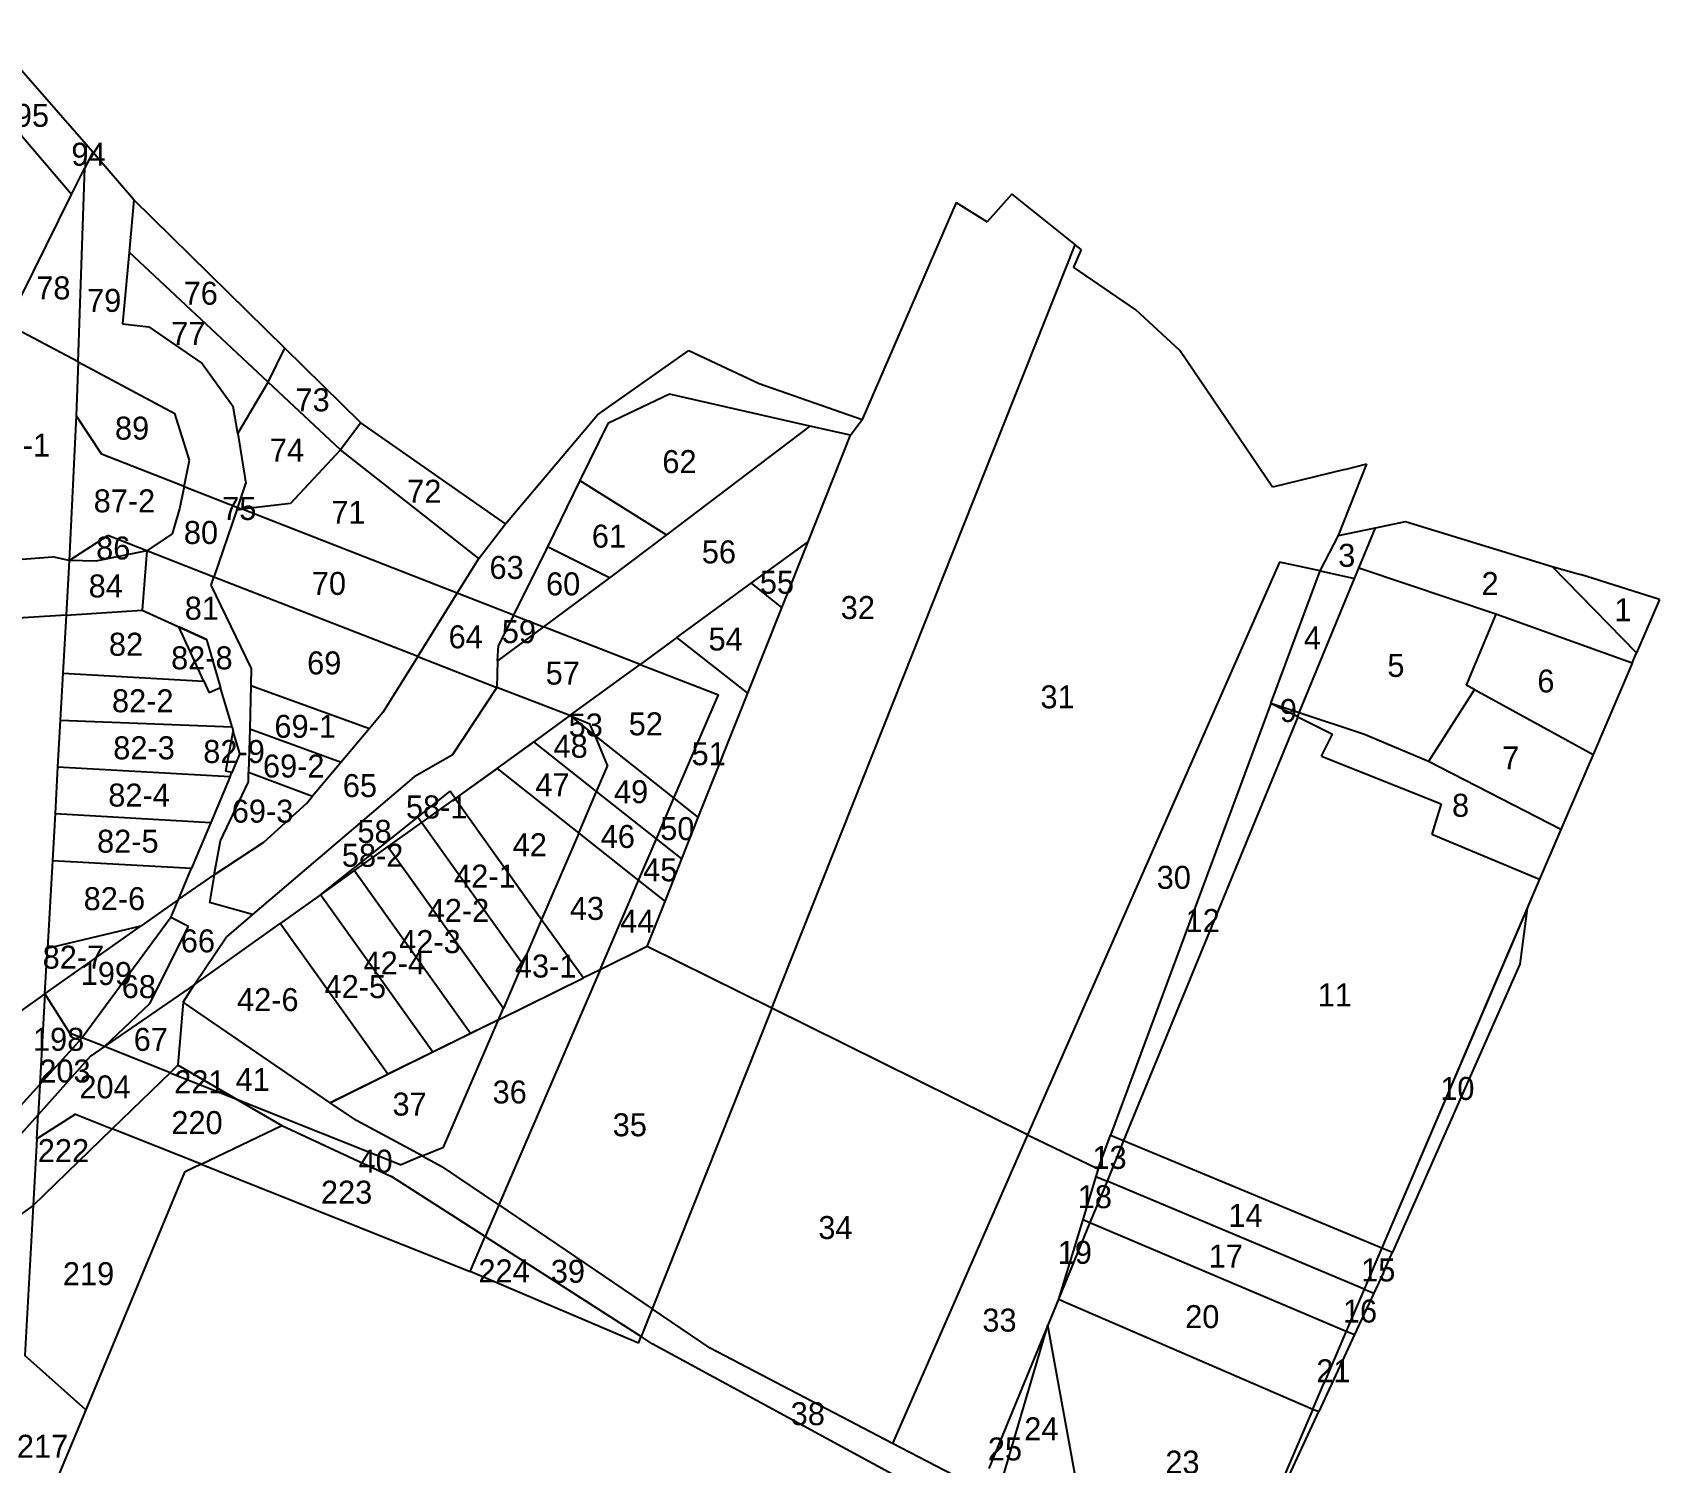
# Model space of a CAD drawing. Header units: metres. Extents: x 213182 to 213979, y 2703601 to 2704867.
# Drawn here: x 213801.8 to 213978.8, y 2704579 to 2704734.5 of the extents above; entities that cross this region are included whole.
import ezdxf
from ezdxf.enums import TextEntityAlignment as Align

# ---------------------------------------------------------------- set-up
doc = ezdxf.new("R2010")
doc.units = ezdxf.units.M

msp = doc.modelspace()

# ---------------------------------------------------------------- linework, layer by layer
at = {"layer": 'LIN'}
for p, q in [((213807.64, 2704722.35), (213796.98, 2704734.53)), ((213806.06, 2704716.92), (213796.14, 2704728.52)), ((213808.37, 2704721.51), (213807.64, 2704722.35)), ((213808.37, 2704721.51), (213807.52, 2704719.82)), ((213812.82, 2704716.31), (213808.37, 2704721.51)), ((213806.06, 2704716.92), (213807.52, 2704719.82)), ((213806.78, 2704698.69), (213807.52, 2704719.82)), ((213799.16, 2704702.94), (213806.06, 2704716.92)), ((213908.32, 2704716.93), (213905.63, 2704713.93)), ((213908.32, 2704716.93), (213915.22, 2704711.42)), ((213812.82, 2704716.31), (213812.33, 2704710.65)), ((213829.24, 2704700.19), (213812.82, 2704716.31)), ((213902.28, 2704716.02), (213892.04, 2704692.43)), ((213902.28, 2704716.02), (213905.63, 2704713.93)), ((213812.33, 2704710.65), (213811.6, 2704702.83)), ((213827.43, 2704696.5), (213812.33, 2704710.65)), ((213882.2, 2704628.4), (213915.22, 2704711.42)), ((213915.86, 2704710.91), (213915.01, 2704709)), ((213915.86, 2704710.91), (213915.22, 2704711.42)), ((213921.8, 2704704.36), (213915.01, 2704709)), ((213811.6, 2704702.83), (213814.47, 2704702.52)), ((213926.58, 2704699.92), (213921.8, 2704704.36)), ((213806.78, 2704698.69), (213800.69, 2704701.92)), ((213814.47, 2704702.52), (213820.25, 2704698.54)), ((213827.43, 2704696.5), (213829.24, 2704700.19)), ((213837.51, 2704692.08), (213829.24, 2704700.19)), ((213863.27, 2704692.92), (213873.19, 2704699.92)), ((213873.19, 2704699.92), (213880.84, 2704696.35)), ((213936.68, 2704685.06), (213926.58, 2704699.92)), ((213806.78, 2704698.69), (213806.57, 2704692.83)), ((213806.78, 2704698.69), (213817.3, 2704693.1)), ((213820.25, 2704698.54), (213823.65, 2704693.85)), ((213824.13, 2704690.9), (213827.43, 2704696.5)), ((213835.3, 2704689.13), (213827.43, 2704696.5)), ((213880.84, 2704696.35), (213892.04, 2704692.43)), ((213824.13, 2704690.9), (213823.65, 2704693.85)), ((213871.08, 2704695.19), (213864.37, 2704691.98)), ((213886.35, 2704691.71), (213871.08, 2704695.19)), ((213806.57, 2704692.83), (213805.8, 2704677.09)), ((213806.57, 2704692.83), (213809.32, 2704688.65)), ((213818.9, 2704688), (213817.3, 2704693.1)), ((213837.51, 2704692.08), (213835.3, 2704689.13)), ((213853.25, 2704681.09), (213837.51, 2704692.08)), ((213853.25, 2704681.09), (213863.27, 2704692.92)), ((213890.78, 2704690.73), (213892.04, 2704692.43)), ((213824.13, 2704690.9), (213825.02, 2704685.48)), ((213864.37, 2704691.98), (213861.35, 2704685.8)), ((213886.35, 2704691.71), (213870.77, 2704679.9)), ((213886.16, 2704679.12), (213890.78, 2704690.73)), ((213890.78, 2704690.73), (213886.35, 2704691.71)), ((213818.31, 2704685.15), (213809.32, 2704688.65)), ((213835.3, 2704689.13), (213829.88, 2704683.29)), ((213850.36, 2704677.32), (213835.3, 2704689.13)), ((213818.31, 2704685.15), (213818.9, 2704688)), ((213944.55, 2704687), (213936.68, 2704685.06)), ((213943.84, 2704679.82), (213946.92, 2704687.6)), ((213944.55, 2704687), (213946.92, 2704687.6)), ((213818.31, 2704685.15), (213817.8, 2704682.7)), ((213818.31, 2704685.15), (213824.13, 2704682.87)), ((213824.13, 2704682.87), (213825.02, 2704685.48)), ((213861.35, 2704685.8), (213857.82, 2704678.58)), ((213861.35, 2704685.8), (213870.77, 2704679.9)), ((213829.88, 2704683.29), (213824.63, 2704682.68)), ((213817.8, 2704682.7), (213817, 2704680)), ((213824.04, 2704682.61), (213821.55, 2704675.29)), ((213824.04, 2704682.61), (213824.13, 2704682.87)), ((213824.04, 2704682.61), (213824.63, 2704682.68)), ((213824.13, 2704682.87), (213824.63, 2704682.68)), ((213848.01, 2704673.55), (213824.63, 2704682.68)), ((213805.8, 2704677.09), (213810.01, 2704679.8)), ((213814.23, 2704678.15), (213810.01, 2704679.8)), ((213817, 2704680), (213814.23, 2704678.15)), ((213850.36, 2704677.32), (213853.25, 2704681.09)), ((213870.77, 2704679.9), (213864.58, 2704675.21)), ((213941.84, 2704675.96), (213943.84, 2704679.82)), ((213943.84, 2704679.82), (213947.88, 2704680.65)), ((213946.06, 2704676.26), (213947.88, 2704680.65)), ((213947.88, 2704680.65), (213951.14, 2704681.32)), ((213951.14, 2704681.32), (213967.08, 2704676.43)), ((213814.23, 2704678.15), (213808.7, 2704677)), ((213814.23, 2704678.15), (213813.74, 2704671.69)), ((213821.55, 2704675.29), (213814.23, 2704678.15)), ((213857.82, 2704678.58), (213854.13, 2704671.16)), ((213864.58, 2704675.21), (213857.82, 2704678.58)), ((213879.98, 2704674.61), (213886.16, 2704679.12)), ((213883.31, 2704671.95), (213886.16, 2704679.12)), ((213797.5, 2704677), (213804, 2704677.5)), ((213805.8, 2704677.09), (213804, 2704677.5)), ((213805.8, 2704677.09), (213805.47, 2704671.16)), ((213808.7, 2704677), (213805.8, 2704677.09)), ((213848.01, 2704673.55), (213850.36, 2704677.32)), ((213937.44, 2704676.92), (213910.03, 2704614.62)), ((213941.84, 2704675.96), (213937.44, 2704676.92)), ((213945.6, 2704675.14), (213946.06, 2704676.26)), ((213960.94, 2704671.26), (213946.06, 2704676.26)), ((213967.08, 2704676.43), (213976.26, 2704667.04)), ((213967.08, 2704676.43), (213970.16, 2704675.58)), ((213821.25, 2704674.42), (213821.55, 2704675.29)), ((213825.59, 2704665.43), (213821.25, 2704674.42)), ((213843.7, 2704666.64), (213821.55, 2704675.29)), ((213864.58, 2704675.21), (213857.4, 2704669.89)), ((213871.89, 2704668.71), (213879.98, 2704674.61)), ((213879.98, 2704674.61), (213883.31, 2704671.95)), ((213936.49, 2704661.53), (213941.84, 2704675.96)), ((213939.58, 2704660.5), (213945.6, 2704675.14)), ((213941.84, 2704675.96), (213945.6, 2704675.14)), ((213978.75, 2704672.86), (213970.16, 2704675.58)), ((213843.7, 2704666.64), (213848.01, 2704673.55)), ((213854.13, 2704671.16), (213848.01, 2704673.55)), ((213978.75, 2704672.86), (213976.26, 2704667.04)), ((213805.47, 2704671.16), (213793.41, 2704670.38)), ((213805.47, 2704671.16), (213805.11, 2704664.82)), ((213805.47, 2704671.16), (213813.74, 2704671.69)), ((213813.74, 2704671.69), (213820.74, 2704668.48)), ((213813.74, 2704671.69), (213817.72, 2704669.87)), ((213854.13, 2704671.16), (213852.48, 2704667.86)), ((213854.13, 2704671.16), (213857.4, 2704669.89)), ((213879.61, 2704662.64), (213883.31, 2704671.95)), ((213960.94, 2704671.26), (213957.74, 2704663.52)), ((213975.78, 2704665.92), (213960.94, 2704671.26)), ((213820.43, 2704663.97), (213817.72, 2704669.87)), ((213820.74, 2704668.48), (213817.72, 2704669.86)), ((213820.43, 2704663.97), (213817.72, 2704669.86)), ((213857.4, 2704669.89), (213852.38, 2704666.16)), ((213867.89, 2704665.79), (213857.4, 2704669.89)), ((213820.74, 2704668.48), (213822.26, 2704663.25)), ((213852.38, 2704666.16), (213852.48, 2704667.86)), ((213871.89, 2704668.71), (213867.89, 2704665.79)), ((213879.61, 2704662.64), (213871.89, 2704668.71)), ((213843.7, 2704666.64), (213839.91, 2704660.57)), ((213843.7, 2704666.64), (213852.3, 2704663.29)), ((213852.38, 2704666.16), (213852.3, 2704663.29)), ((213860.24, 2704660.21), (213867.89, 2704665.79)), ((213867.89, 2704665.79), (213876.4, 2704662.47)), ((213975.78, 2704665.92), (213971.53, 2704655.98)), ((213975.78, 2704665.92), (213976.26, 2704667.04)), ((213805.11, 2704664.82), (213804.83, 2704659.73)), ((213805.11, 2704664.82), (213820.43, 2704663.97)), ((213820.43, 2704663.97), (213821.02, 2704662.68)), ((213825.59, 2704665.43), (213825.54, 2704663.48)), ((213822.26, 2704663.25), (213821.02, 2704662.68)), ((213823.51, 2704658.98), (213822.26, 2704663.25)), ((213825.54, 2704663.48), (213825.43, 2704658.78)), ((213825.54, 2704663.48), (213838.45, 2704658.82)), ((213852.3, 2704663.29), (213847.45, 2704655.91)), ((213860.24, 2704660.21), (213852.3, 2704663.29)), ((213871.56, 2704651.22), (213876.4, 2704662.47)), ((213874.22, 2704649.13), (213879.61, 2704662.64)), ((213958.62, 2704663.04), (213953.64, 2704655.22)), ((213958.62, 2704663.04), (213957.74, 2704663.52)), ((213958.62, 2704663.04), (213971.53, 2704655.98)), ((213839.91, 2704660.57), (213838.45, 2704658.82)), ((213936.49, 2704661.53), (213919.06, 2704614.56)), ((213939.41, 2704660.08), (213936.49, 2704661.53)), ((213939.58, 2704660.5), (213936.49, 2704661.53)), ((213939.41, 2704660.08), (213939.58, 2704660.5)), ((213946.66, 2704658.16), (213939.58, 2704660.5)), ((213804.83, 2704659.73), (213804.54, 2704654.64)), ((213804.83, 2704659.73), (213823.51, 2704658.98)), ((213822.85, 2704654.16), (213823.65, 2704658.49)), ((213823.51, 2704658.98), (213823.65, 2704658.49)), ((213824.35, 2704656.08), (213823.65, 2704658.49)), ((213825.43, 2704658.78), (213825.32, 2704654.06)), ((213825.43, 2704658.78), (213835.38, 2704655.16)), ((213838.45, 2704658.82), (213835.38, 2704655.16)), ((213860.24, 2704660.21), (213856.32, 2704657.35)), ((213860.24, 2704660.21), (213862.96, 2704658.05)), ((213860.24, 2704660.21), (213862.43, 2704659.33)), ((213862.96, 2704658.05), (213862.43, 2704659.33)), ((213939.41, 2704660.08), (213920.47, 2704613.98)), ((213939.41, 2704660.08), (213943.2, 2704658.2)), ((213856.32, 2704657.35), (213847.78, 2704651.2)), ((213852.34, 2704654.45), (213856.32, 2704657.35)), ((213863.16, 2704651.95), (213856.32, 2704657.35)), ((213862.96, 2704658.05), (213864.36, 2704654.72)), ((213862.96, 2704658.05), (213871.56, 2704651.22)), ((213942, 2704655.8), (213943.2, 2704658.2)), ((213953.64, 2704655.22), (213946.66, 2704658.16)), ((213824.35, 2704656.08), (213823.49, 2704654.03)), ((213835.38, 2704655.16), (213832.27, 2704651.46)), ((213847.45, 2704655.91), (213843.33, 2704653.54)), ((213942, 2704655.8), (213955, 2704650.6)), ((213968.04, 2704647.84), (213953.64, 2704655.22)), ((213971.53, 2704655.98), (213968.04, 2704647.84)), ((213804.54, 2704654.64), (213804.26, 2704649.55)), ((213804.54, 2704654.64), (213823.3, 2704653.59)), ((213823.3, 2704653.59), (213821.21, 2704648.6)), ((213823.49, 2704654.03), (213822.85, 2704654.16)), ((213823.3, 2704653.59), (213823.49, 2704654.03)), ((213825.29, 2704653.01), (213825.32, 2704654.06)), ((213825.32, 2704654.06), (213832.27, 2704651.46)), ((213843.33, 2704653.54), (213825.73, 2704638.56)), ((213852.34, 2704654.45), (213847.78, 2704651.2)), ((213852.34, 2704654.45), (213861.21, 2704647.42)), ((213863.16, 2704651.95), (213864.36, 2704654.72)), ((213822.26, 2704646.59), (213825.29, 2704653.01)), ((213831.64, 2704650.7), (213832.27, 2704651.46)), ((213843.7, 2704649.17), (213847.22, 2704651.98)), ((213847.78, 2704651.2), (213847.22, 2704651.98)), ((213861.21, 2704647.42), (213863.16, 2704651.95)), ((213869.66, 2704646.81), (213863.16, 2704651.95)), ((213826.98, 2704646.43), (213831.64, 2704650.7)), ((213847.78, 2704651.2), (213844.12, 2704648.58)), ((213847.78, 2704651.2), (213857.18, 2704638.04)), ((213869.66, 2704646.81), (213871.56, 2704651.22)), ((213871.56, 2704651.22), (213874.22, 2704649.13)), ((213955, 2704650.6), (213954, 2704647.3)), ((213804.26, 2704649.55), (213803.97, 2704644.46)), ((213804.26, 2704649.55), (213821.21, 2704648.6)), ((213821.21, 2704648.6), (213819.11, 2704643.61)), ((213833.13, 2704640.73), (213843.7, 2704649.17)), ((213844.12, 2704648.58), (213840.46, 2704645.96)), ((213844.12, 2704648.58), (213843.7, 2704649.17)), ((213855.1, 2704633.21), (213844.12, 2704648.58)), ((213872.44, 2704644.62), (213874.22, 2704649.13)), ((213968.04, 2704647.84), (213965.72, 2704642.42)), ((213821.56, 2704642.91), (213822.26, 2704646.59)), ((213821.56, 2704642.91), (213826.98, 2704646.43)), ((213861.21, 2704647.42), (213857.18, 2704638.04)), ((213861.21, 2704647.42), (213867.71, 2704642.27)), ((213867.71, 2704642.27), (213869.66, 2704646.81)), ((213872.44, 2704644.62), (213869.66, 2704646.81)), ((213954, 2704647.3), (213965.72, 2704642.42)), ((213803.97, 2704644.46), (213803.44, 2704634.92)), ((213803.97, 2704644.46), (213819.11, 2704643.61)), ((213840.46, 2704645.96), (213836.8, 2704643.35)), ((213840.46, 2704645.96), (213853.02, 2704628.37)), ((213870.61, 2704639.98), (213872.44, 2704644.62)), ((213817.69, 2704640.22), (213819.11, 2704643.61)), ((213817.69, 2704640.22), (213821.56, 2704642.91)), ((213821.56, 2704642.91), (213821.06, 2704639.87)), ((213836.8, 2704643.35), (213833.13, 2704640.73)), ((213849.45, 2704625.63), (213836.8, 2704643.35)), ((213863.53, 2704632.57), (213867.71, 2704642.27)), ((213867.71, 2704642.27), (213870.61, 2704639.98)), ((213965.72, 2704642.42), (213948.55, 2704602.31)), ((213817.69, 2704640.22), (213813.64, 2704637.35)), ((213816.86, 2704638.26), (213817.69, 2704640.22)), ((213825.73, 2704638.56), (213821.06, 2704639.87)), ((213833.13, 2704640.73), (213828.74, 2704637.6)), ((213845.36, 2704623.61), (213833.13, 2704640.73)), ((213868.66, 2704635.1), (213870.61, 2704639.98)), ((213964.36, 2704639.24), (213948.55, 2704602.31)), ((213964.36, 2704639.24), (213963.57, 2704633.16)), ((213803.16, 2704629.93), (213813.64, 2704637.35)), ((213803.44, 2704634.92), (213813.64, 2704637.35)), ((213816.86, 2704638.26), (213807.22, 2704625.17)), ((213814.58, 2704628.9), (213818.79, 2704637.26)), ((213818.79, 2704637.26), (213816.86, 2704638.26)), ((213819.39, 2704630.92), (213828.74, 2704637.6)), ((213825.73, 2704638.56), (213822.91, 2704636.14)), ((213840.45, 2704621.19), (213828.74, 2704637.6)), ((213857.18, 2704638.04), (213855.1, 2704633.21)), ((213857.18, 2704638.04), (213861.72, 2704631.68)), ((213819.39, 2704630.92), (213822.91, 2704636.14)), ((213803.16, 2704629.93), (213803.44, 2704634.92)), ((213868.66, 2704635.1), (213863.53, 2704632.57)), ((213882.2, 2704628.4), (213868.66, 2704635.1)), ((213863.53, 2704632.57), (213852.52, 2704606.98)), ((213855.1, 2704633.21), (213853.02, 2704628.37)), ((213863.53, 2704632.57), (213861.72, 2704631.68)), ((213963.57, 2704633.16), (213949.71, 2704601.83)), ((213819.39, 2704630.92), (213809.65, 2704624.2)), ((213818.21, 2704629.05), (213819.39, 2704630.92)), ((213852.48, 2704627.12), (213861.72, 2704631.68)), ((213803.16, 2704629.93), (213790.65, 2704621.06)), ((213803.16, 2704629.93), (213802.61, 2704620.07)), ((213803.16, 2704629.93), (213805.85, 2704625.71)), ((213809.65, 2704624.2), (213814.58, 2704628.9)), ((213818.21, 2704629.05), (213817.62, 2704622.18)), ((213834.18, 2704618.1), (213818.21, 2704629.05)), ((213852.48, 2704627.12), (213853.02, 2704628.37)), ((213882.2, 2704628.4), (213869.19, 2704595.68)), ((213910.03, 2704614.62), (213882.2, 2704628.4)), ((213852.48, 2704627.12), (213834.18, 2704618.1)), ((213846.52, 2704613.27), (213852.48, 2704627.12)), ((213852.48, 2704627.12), (213849.45, 2704625.63)), ((213807.22, 2704625.17), (213802.61, 2704620.07)), ((213805.85, 2704625.71), (213807.22, 2704625.17)), ((213809.65, 2704624.2), (213807.22, 2704625.17)), ((213849.45, 2704625.63), (213845.36, 2704623.61)), ((213808.13, 2704623.15), (213802.43, 2704616.79)), ((213809.65, 2704624.2), (213808.13, 2704623.15)), ((213816.78, 2704621.36), (213809.65, 2704624.2)), ((213845.36, 2704623.61), (213840.45, 2704621.19)), ((213816.78, 2704621.36), (213810.48, 2704615.26)), ((213816.78, 2704621.36), (213817.62, 2704622.18)), ((213816.78, 2704621.36), (213823.93, 2704618.51)), ((213823.93, 2704618.51), (213817.62, 2704622.18)), ((213800.56, 2704617.8), (213802.61, 2704620.07)), ((213802.61, 2704620.07), (213802.43, 2704616.79)), ((213834.18, 2704618.1), (213840.45, 2704621.19)), ((213823.93, 2704618.51), (213841.9, 2704611.36)), ((213823.93, 2704618.51), (213828.92, 2704615.61)), ((213837.04, 2704616.17), (213834.18, 2704618.1)), ((213794.05, 2704607.46), (213802.43, 2704616.79)), ((213806.5, 2704616.85), (213802.28, 2704614.16)), ((213802.28, 2704614.16), (213802.43, 2704616.79)), ((213806.5, 2704616.85), (213810.48, 2704615.26)), ((213844.2, 2704612.31), (213837.04, 2704616.17)), ((213801.88, 2704606.91), (213810.48, 2704615.26)), ((213820.17, 2704611.4), (213810.48, 2704615.26)), ((213820.17, 2704611.4), (213828.92, 2704615.61)), ((213828.92, 2704615.61), (213840.87, 2704610.07)), ((213910.03, 2704614.62), (213895.34, 2704581.01)), ((213910.03, 2704614.62), (213917.71, 2704610.92)), ((213917.71, 2704610.92), (213919.06, 2704614.56)), ((213919.06, 2704614.56), (213920.47, 2704613.98)), ((213802.28, 2704614.16), (213801.88, 2704606.91)), ((213844.2, 2704612.31), (213846.52, 2704613.27)), ((213920.47, 2704613.98), (213918.67, 2704609.58)), ((213920.47, 2704613.98), (213948.55, 2704602.31)), ((213820.17, 2704611.4), (213818.36, 2704610.53)), ((213820.17, 2704611.4), (213849.41, 2704599.75)), ((213844.2, 2704612.31), (213841.9, 2704611.36)), ((213844.2, 2704612.31), (213846.41, 2704611.12)), ((213852.52, 2704606.98), (213846.41, 2704611.12)), ((213917.71, 2704610.92), (213917.46, 2704610.09)), ((213818.36, 2704610.53), (213807.6, 2704584.7)), ((213851.04, 2704603.54), (213840.87, 2704610.07)), ((213917.46, 2704610.09), (213916.03, 2704605.39)), ((213918.67, 2704609.58), (213916.81, 2704605.06)), ((213917.46, 2704610.09), (213918.67, 2704609.58)), ((213946.63, 2704597.82), (213918.67, 2704609.58)), ((213801.88, 2704606.91), (213791.22, 2704599.29)), ((213801.88, 2704606.91), (213800.97, 2704590.61)), ((213852.52, 2704606.98), (213851.04, 2704603.54)), ((213852.52, 2704606.98), (213869.19, 2704595.68)), ((213916.03, 2704605.39), (213913.38, 2704596.71)), ((213916.03, 2704605.39), (213916.81, 2704605.06)), ((213916.81, 2704605.06), (213913.38, 2704596.71)), ((213916.81, 2704605.06), (213944.68, 2704593.26)), ((213849.41, 2704599.75), (213851.04, 2704603.54)), ((213851.04, 2704603.54), (213867.99, 2704592.66)), ((213948.55, 2704602.31), (213946.63, 2704597.82)), ((213948.55, 2704602.31), (213949.71, 2704601.83)), ((213948.74, 2704599.64), (213949.71, 2704601.83)), ((213867.7, 2704591.94), (213849.41, 2704599.75)), ((213948.74, 2704599.64), (213947.69, 2704597.38)), ((213913.38, 2704596.71), (213912.23, 2704593.89)), ((213913.38, 2704596.71), (213941.05, 2704584.77)), ((213946.63, 2704597.82), (213944.68, 2704593.26)), ((213947.69, 2704597.38), (213945.6, 2704592.87)), ((213946.63, 2704597.82), (213947.69, 2704597.38)), ((213869.19, 2704595.68), (213867.99, 2704592.66)), ((213875.51, 2704591.39), (213869.19, 2704595.68)), ((213912.23, 2704593.89), (213905.82, 2704578.3)), ((213907.36, 2704577.42), (213912.23, 2704593.89)), ((213916.13, 2704572.41), (213912.23, 2704593.89)), ((213944.68, 2704593.26), (213942.24, 2704587.56)), ((213944.68, 2704593.26), (213945.6, 2704592.87)), ((213867.7, 2704591.94), (213867.99, 2704592.66)), ((213869.21, 2704591.87), (213867.99, 2704592.66)), ((213897.06, 2704576.73), (213869.21, 2704591.87)), ((213895.34, 2704581.01), (213875.51, 2704591.39)), ((213945.6, 2704592.87), (213941.7, 2704584.49)), ((213807.6, 2704584.7), (213800.97, 2704590.61)), ((213941.05, 2704584.77), (213942.24, 2704587.56)), ((213807.6, 2704584.7), (213795.74, 2704556.23)), ((213931.76, 2704563.06), (213941.7, 2704584.49)), ((213941.05, 2704584.77), (213931.9, 2704563.39)), ((213941.05, 2704584.77), (213941.7, 2704584.49)), ((213904.85, 2704576.1), (213895.34, 2704581.01))]:
    msp.add_line(p, q, dxfattribs=at)
msp.add_arc((213901.47, 2704716.63), 94, 176.5125, 178.0564, dxfattribs=at)

# ---------------------------------------------------------------- texts
at = {"layer": 'PAR'}
for s, p in [('95', (213801.75, 2704725.52)), ('94', (213807.9, 2704721.29)), ('78', (213804.08, 2704706.75)), ('79', (213809.61, 2704705.39)), ('76', (213820.11, 2704706.17)), ('77', (213818.76, 2704701.79)), ('73', (213832.27, 2704694.57)), ('89', (213812.64, 2704691.49)), ('87-1', (213800.38, 2704689.65)), ('74', (213829.49, 2704689.1)), ('62', (213872.17, 2704687.85)), ('72', (213844.42, 2704684.64)), ('87-2', (213811.81, 2704683.58)), ('75', (213824.3, 2704682.73)), ('71', (213836.17, 2704682.33)), ('86', (213810.59, 2704678.45)), ('80', (213820.13, 2704680.14)), ('61', (213864.5, 2704679.74)), ('56', (213876.46, 2704678.03)), ('3', (213944.74, 2704677.65)), ('63', (213853.37, 2704676.34)), ('84', (213809.78, 2704674.32)), ('70', (213834.05, 2704674.6)), ('60', (213859.52, 2704674.55)), ('55', (213882.77, 2704674.7)), ('2', (213960.33, 2704674.6)), ('81', (213820.23, 2704671.9)), ('32', (213891.57, 2704671.97)), ('1', (213974.78, 2704671.73)), ('82', (213811.98, 2704667.98)), ('64', (213848.92, 2704668.79)), ('59', (213854.71, 2704669.35)), ('54', (213877.19, 2704668.53)), ('4', (213941.01, 2704668.66)), ('82-8', (213820.23, 2704666.5)), ('69', (213833.54, 2704665.95)), ('57', (213859.48, 2704664.82)), ('5', (213950.09, 2704665.66)), ('6', (213966.4, 2704663.98)), ('82-2', (213813.8, 2704661.83)), ('31', (213913.29, 2704662.26)), ('9', (213938.4, 2704660.77)), ('69-1', (213831.47, 2704659.05)), ('53', (213861.98, 2704659.19)), ('52', (213868.51, 2704659.32)), ('82-3', (213813.94, 2704656.71)), ('82-9', (213823.73, 2704656.31)), ('48', (213860.34, 2704656.88)), ('51', (213875.34, 2704656.05)), ('7', (213962.58, 2704655.62)), ('69-2', (213830.22, 2704654.73)), ('65', (213837.42, 2704652.6)), ('47', (213858.36, 2704652.7)), ('49', (213866.91, 2704651.94)), ('82-4', (213813.4, 2704651.57)), ('58-1', (213845.77, 2704650.28)), ('8', (213957.12, 2704650.46)), ('69-3', (213826.83, 2704649.82)), ('82-5', (213812.18, 2704646.55)), ('58', (213839.01, 2704647.62)), ('46', (213865.47, 2704647.07)), ('50', (213871.94, 2704647.92)), ('58-2', (213838.8, 2704645.02)), ('42', (213855.89, 2704646.18)), ('45', (213870.08, 2704643.42)), ('42-1', (213851.01, 2704642.77)), ('30', (213925.93, 2704642.62)), ('82-6', (213810.72, 2704640.3)), ('42-2', (213848.13, 2704639.04)), ('43', (213862.11, 2704639.24)), ('44', (213867.58, 2704637.85)), ('12', (213929.07, 2704637.94)), ('66', (213819.8, 2704635.71)), ('42-3', (213845.04, 2704635.63)), ('82-7', (213806.26, 2704633.94)), ('42-4', (213841.16, 2704633.32)), ('43-1', (213857.62, 2704632.97)), ('199', (213809.85, 2704632.16)), ('68', (213813.37, 2704630.73)), ('42-5', (213836.92, 2704630.73)), ('42-6', (213827.4, 2704629.32)), ('11', (213943.45, 2704629.83)), ('198', (213804.65, 2704625)), ('67', (213814.68, 2704624.99)), ('203', (213805.34, 2704621.55)), ('221', (213820.01, 2704620.39)), ('41', (213825.76, 2704620.63)), ('204', (213809.7, 2704619.82)), ('36', (213853.71, 2704619.27)), ('10', (213956.77, 2704619.65)), ('37', (213842.82, 2704617.95)), ('220', (213819.7, 2704615.94)), ('35', (213866.77, 2704615.7)), ('222', (213805.18, 2704612.91)), ('40', (213839.13, 2704611.74)), ('13', (213918.94, 2704612.15)), ('223', (213835.97, 2704608.37)), ('18', (213917.35, 2704607.88)), ('34', (213889.13, 2704604.52)), ('14', (213933.73, 2704605.84)), ('19', (213915.17, 2704601.82)), ('17', (213931.6, 2704601.42)), ('219', (213807.91, 2704599.5)), ('224', (213853.1, 2704599.82)), ('39', (213860.04, 2704599.76)), ('15', (213948.17, 2704599.89)), ('16', (213946.18, 2704595.43)), ('33', (213906.97, 2704594.45)), ('20', (213929.03, 2704594.83)), ('21', (213943.29, 2704588.95)), ('38', (213886.13, 2704584.27)), ('24', (213911.53, 2704582.64)), ('217', (213802.9, 2704580.74)), ('25', (213907.57, 2704580.43)), ('23', (213926.87, 2704579))]:
    msp.add_text(s, height=2.5, dxfattribs=at).set_placement(p, align=Align.MIDDLE)

doc.saveas('drawing.dxf')
